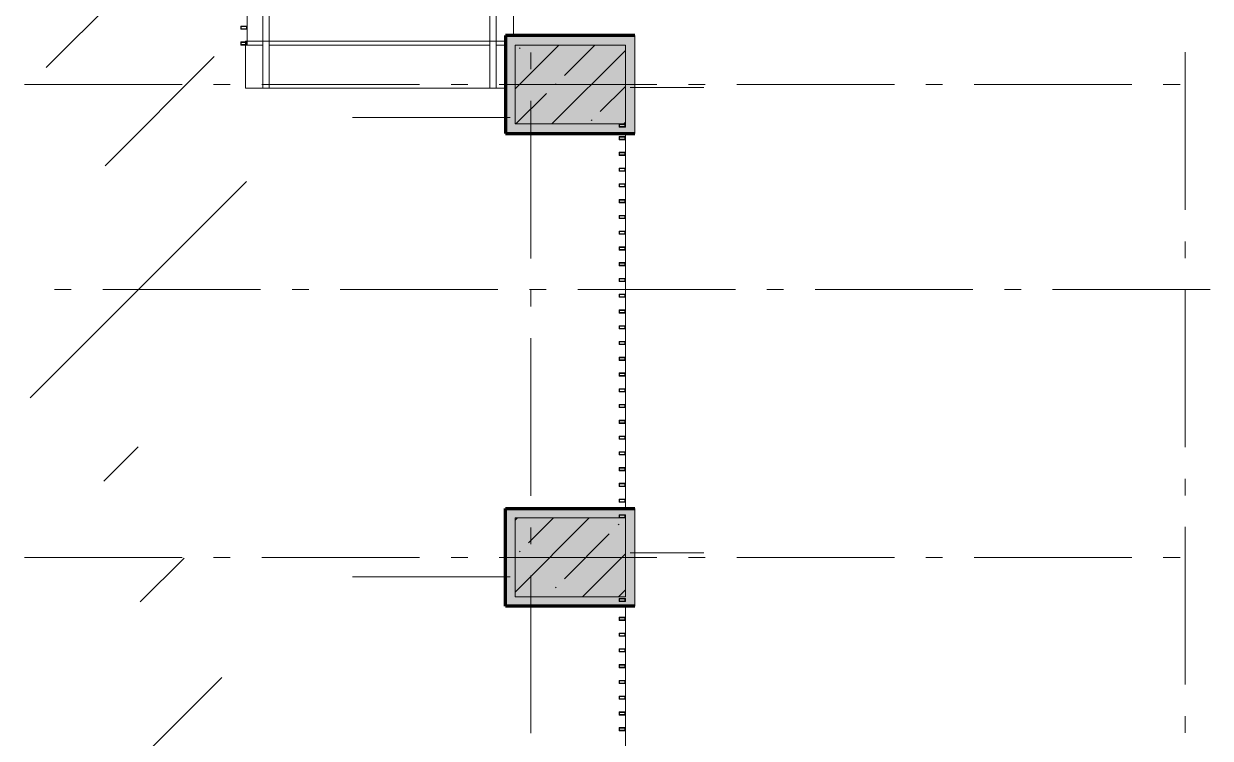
# Model space of a CAD drawing. Header units: millimetres. Extents: x -537608 to 253996, y -217170 to 186033.
# Drawn here: x -224392 to -216867, y 153573 to 158107 of the extents above; entities that cross this region are included whole.
import ezdxf

# ---------------------------------------------------------------- set-up
doc = ezdxf.new("R2010")
doc.units = ezdxf.units.MM
doc.layers.add('16) Лак 1.6м', color=160, linetype='Continuous', lineweight=90)
doc.layers.add('2) окраска коммуникации', color=152, linetype='Continuous', lineweight=30)
doc.layers.add('PDF _Геометрия', color=7, linetype='Continuous')
doc.layers.add('PDF _Сплошная заливка', color=7, linetype='Continuous', true_color=0xffffff)

msp = doc.modelspace()

# ---------------------------------------------------------------- hatches: boundary and pattern name
at = {"layer": '2) окраска коммуникации'}
h = msp.add_hatch(dxfattribs=at)
h.set_pattern_fill('ANSI31', color=5, scale=222)
h.set_pattern_definition([(45, (-258045.5, 58244.4), (-498.4042, 498.4042), [])])
edge = h.paths.add_edge_path()
edge.add_spline(control_points=[(-235816.1191, 159271.232), (-236159.4574, 159033.9082), (-238070.707, 158782.2879), (-238638.1634, 158432.2404), (-238105.9898, 157437.1958), (-235754.1232, 157437.1958), (-234964.4457, 157111.2328), (-232629.7463, 157197.0128), (-230260.7124, 156905.3617), (-229350.8658, 157179.8572), (-227823.0111, 157317.1047), (-227874.2427, 155408.2821), (-228097.4122, 152976.7837), (-227822.7426, 150724.7104), (-228269.0815, 149763.9784), (-227084.5653, 149112.0524), (-225299.2066, 148991.9613), (-224269.1925, 149077.7406), (-223393.6804, 150141.4089), (-223033.1746, 151942.7824), (-223033.1746, 154550.2232), (-224114.1503, 155620.6235), (-222534.7954, 157233.2822), (-223616.3097, 158108.2349), (-222328.7917, 159257.6825), (-224405.9872, 160750.2232), (-223221.471, 161659.5139), (-222637.7958, 162380.0636), (-222998.3466, 163910.6161), (-224371.6993, 165660.5215), (-222551.1261, 167750.2232), (-223117.6326, 168979.9453), (-222465.2915, 170352.4203), (-223735.6423, 171364.6211), (-222688.4609, 172325.3538), (-224215.7041, 173378.4158), (-222584.8491, 174510.7078), (-223546.1958, 175199.8757), (-221881.0047, 176020.4302), (-223048.3552, 176912.5392), (-223134.1899, 177993.3638), (-224026.8692, 177461.5296), (-225297.22, 177718.8682), (-226378.7358, 177221.3459), (-228541.766, 177135.5666), (-230052.4535, 177838.96), (-230103.9537, 176483.6406), (-230103.9537, 175397.7837), (-229211.2743, 175199.8757), (-230121.1209, 173498.5077), (-229039.6066, 172812.2698), (-230258.4573, 170776.7837), (-229761.2561, 169941.1373), (-230774.103, 168425.7837), (-229332.0829, 167750.2232), (-232123.453, 166650.2232), (-233452.141, 167750.2232), (-234104.4836, 166681.5095), (-235855.5078, 167750.2232), (-235443.0905, 165700.2452), (-235100.8307, 164170.835), (-235942.0098, 164546.6834), (-235461.3365, 162982.3976), (-236062.1774, 161973.2927), (-234156.6512, 161458.6141), (-236010.6772, 160206.231), (-235472.7808, 159508.5559), (-235816.1191, 159271.232)], knot_values=[0, 0, 0, 0, 1, 2, 3, 4, 5, 6, 7, 8, 9, 10, 11, 12, 13, 14, 15, 16, 17, 18, 19, 20, 21, 22, 23, 24, 25, 26, 27, 28, 29, 30, 31, 32, 33, 34, 35, 36, 37, 38, 39, 40, 41, 42, 43, 44, 45, 46, 47, 48, 49, 50, 51, 52, 53, 54, 55, 56, 57, 58, 59, 60, 61, 62, 63, 64, 65, 65, 65, 65], degree=3, periodic=0)
edge = h.paths.add_edge_path(flags=16)
edge.add_arc((-231889.6573, 159033.0748), 1468.0305, 125.00000005, 234.99999995, ccw=False)
edge.add_arc((-231607.6582, 161840.8916), 1959.6809, 125.00000005, 234.99999995, ccw=False)
edge.add_arc((-231767.132, 163405.6521), 965.4036, 67.59470151, 177.59470141, ccw=False)
edge.add_arc((-231443.7098, 163069.927), 1229.0586, -22.07713269, 87.92286721, ccw=False)
edge.add_arc((-231143.3293, 161410.3894), 1461.9881, -54.99999995, 54.99999995, ccw=False)
edge.add_arc((-231576.0596, 159327.8343), 1548.9823, -75.15767463, 34.84232527, ccw=False)
edge.add_arc((-231955.4787, 158374.0401), 947.5729, 215.00000005, 324.99999995, ccw=False)
edge = h.paths.add_edge_path(flags=16)
edge.add_arc((-225566.369, 153285.6185), 1536.9915, 125.00000005, 234.99999995, ccw=False)
edge.add_arc((-225538.421, 155843.592), 1585.7174, 125.00000005, 234.99999995, ccw=False)
edge.add_arc((-225137.7183, 159013.7421), 2284.3212, 125.00000005, 234.99999995, ccw=False)
edge.add_arc((-225658.2126, 162012.8119), 1376.867, 125.00000005, 234.99999995, ccw=False)
edge.add_arc((-225574.7307, 164105.3721), 1301.2124, 117.8493612, 227.8493611, ccw=False)
edge.add_arc((-225369.6285, 164519.2026), 1097.085, 27.81836399, 137.81836389, ccw=False)
edge.add_arc((-225613.8121, 163296.7221), 2117.3814, -54.99999995, 54.99999995, ccw=False)
edge.add_arc((-225663.381, 159757.0156), 2203.8023, -54.99999995, 54.99999995, ccw=False)
edge.add_arc((-225163.6815, 156860.1623), 1332.6027, -54.99999995, 54.99999995, ccw=False)
edge.add_arc((-225407.0732, 154329.3545), 1756.9432, -54.99999995, 54.99999995, ccw=False)
edge.add_arc((-225725.9779, 153175.5991), 1357.0078, 237.85706584, 347.85706574, ccw=False)
edge = h.paths.add_edge_path(flags=16)
edge.add_arc((-226395.9174, 168135.9149), 1371.9136, 125.00000005, 234.99999995, ccw=False)
edge.add_arc((-226384.8551, 170399.3253), 1391.2002, 125.00000005, 234.99999995, ccw=False)
edge.add_arc((-226325.4529, 172763.3694), 1494.7648, 125.00000005, 234.99999995, ccw=False)
edge.add_arc((-225896.8545, 175145.79), 1730.4953, 112.00238998, 222.00238988, ccw=False)
edge.add_arc((-226212.3841, 175253.0022), 1533.7869, -7.46862395, 102.53137595, ccw=False)
edge.add_arc((-225760.6269, 173526.9207), 1863.7748, -54.99999995, 54.99999995, ccw=False)
edge.add_arc((-225829.2376, 170375.5045), 1983.3939, -54.99999995, 54.99999995, ccw=False)
edge.add_arc((-225610.4468, 168098.6002), 1126.7789, -74.63234793, 35.36765197, ccw=False)
edge.add_arc((-226247.326, 167667.1454), 1142.021, 215.00000005, 324.99999995, ccw=False)
at = {"layer": 'PDF _Сплошная заливка', "true_color": 0xff7d7d, "transparency": 33554559}
for points in [[(-220576.1944, 157471.2539), (-220516.196, 157471.2539), (-220516.196, 158031.2543), (-220576.1944, 158031.2543), (-220576.1944, 157708.4448)], [(-220576.1944, 154971.2551), (-220576.1944, 155031.2557), (-221276.195, 155031.2557), (-221276.195, 154971.2551), (-220751.8927, 154971.2551)], [(-220576.1944, 154471.2553), (-220516.196, 154471.2553), (-220516.196, 155031.2557), (-220576.1944, 155031.2557), (-220576.1944, 154876.6478)]]:
    msp.add_hatch(color=11, dxfattribs=at).paths.add_polyline_path(points)
at = {"layer": 'PDF _Сплошная заливка', "transparency": 33554559}
for points in [[(-221276.195, 157471.2539), (-220576.1944, 157471.2539), (-220576.1944, 157971.2537), (-221276.195, 157971.2537), (-221276.195, 157708.4448)], [(-220576.1944, 154471.2553), (-220576.1944, 154971.2551), (-221276.195, 154971.2551), (-221276.195, 154471.2553), (-220751.8927, 154471.2553)]]:
    msp.add_hatch(color=256, dxfattribs=at).paths.add_polyline_path(points)

# ---------------------------------------------------------------- linework, layer by layer
at = {"layer": '16) Лак 1.6м'}
for p, q in [((-220516.196, 158031.2543), (-221336.1957, 158031.2543)), ((-221336.1957, 158031.2543), (-221336.1957, 157411.2532)), ((-221336.1957, 157411.2532), (-220516.196, 157411.2532)), ((-221336.1957, 154411.2546), (-221336.1957, 155031.2557)), ((-221336.1957, 155031.2557), (-220516.196, 155031.2557)), ((-220516.196, 154411.2546), (-221336.1957, 154411.2546))]:
    msp.add_line(p, q, dxfattribs=at)
at = {"layer": 'PDF _Геометрия', "color": 9, "lineweight": 9, "true_color": 0xc0c0c0}
for p, q in [((-222976.1951, 157971.2537), (-222976.1951, 166571.2523)), ((-222875.7942, 157971.2537), (-222976.1951, 157971.2537)), ((-221436.5943, 157971.2537), (-222835.7945, 157971.2537)), ((-221336.1957, 157971.2537), (-221396.5946, 157971.2537)), ((-220576.1944, 155031.2557), (-220576.1944, 157411.2532)), ((-220576.1944, 149080.9098), (-220576.1944, 154411.2546))]:
    msp.add_line(p, q, dxfattribs=at)
at = {"layer": 'PDF _Геометрия', "lineweight": 9}
for p, q in [((-222875.7942, 157996.9234), (-222875.7942, 161296.9231)), ((-222875.7942, 161296.9231), (-222875.7942, 157996.9234)), ((-222835.7945, 161296.9231), (-222835.7945, 157996.9234)), ((-222835.7945, 157996.9234), (-222835.7945, 161296.9231)), ((-221436.5943, 157996.9234), (-221436.5943, 161296.9231)), ((-221436.5943, 161296.9231), (-221436.5943, 157996.9234)), ((-221396.5946, 161296.9231), (-221396.5946, 157996.9234)), ((-221396.5946, 157996.9234), (-221396.5946, 161296.9231)), ((-223016.1948, 158071.254), (-223016.1948, 158091.255)), ((-223013.1957, 158088.2538), (-223013.1957, 158074.2531)), ((-222979.1942, 158074.2531), (-222979.1942, 158088.2538)), ((-222976.1951, 158091.255), (-222976.1951, 158071.254)), ((-221276.195, 158031.2543), (-221336.1957, 158031.2543)), ((-221336.1957, 158031.2543), (-221336.1957, 157411.2532)), ((-220576.1944, 158031.2543), (-221276.195, 158031.2543)), ((-220516.196, 158031.2543), (-220576.1944, 158031.2543)), ((-220516.196, 157471.2539), (-220516.196, 158031.2543)), ((-223016.1948, 157971.2537), (-223016.1948, 157991.2546)), ((-223013.1957, 157988.2534), (-223013.1957, 157974.2549)), ((-222979.1942, 157974.2549), (-222979.1942, 157988.2534)), ((-222976.1951, 157991.2546), (-222976.1951, 157971.2537)), ((-222835.7945, 157996.9234), (-222875.7942, 157996.9234)), ((-222875.7942, 157996.9234), (-222875.7942, 157696.9243)), ((-222875.7942, 157696.9243), (-222875.7942, 157996.9234)), ((-222835.7945, 157696.9243), (-222835.7945, 157996.9234)), ((-222835.7945, 157996.9234), (-222835.7945, 157696.9243)), ((-221396.5946, 157996.9234), (-221436.5943, 157996.9234)), ((-221436.5943, 157996.9234), (-221436.5943, 157696.9243)), ((-221436.5943, 157696.9243), (-221436.5943, 157996.9234)), ((-221396.5946, 157696.9243), (-221396.5946, 157996.9234)), ((-221396.5946, 157996.9234), (-221396.5946, 157696.9243)), ((-221276.195, 157693.6045), (-220998.5436, 157971.2537)), ((-221276.195, 157971.2537), (-221276.195, 157471.2539)), ((-220576.1944, 157971.2537), (-221276.195, 157971.2537)), ((-221248.7835, 157949.1148), (-221244.0406, 157953.8556)), ((-220963.6593, 157778.039), (-220770.4468, 157971.2537)), ((-220576.1944, 157471.2539), (-220576.1944, 157971.2537)), ((-221042.3476, 157471.2539), (-220576.1944, 157937.4071)), ((-222875.7942, 157696.9243), (-222835.7945, 157696.9243)), ((-222835.7945, 157696.9243), (-222875.7942, 157696.9243)), ((-221436.5943, 157696.9243), (-221396.5946, 157696.9243)), ((-221396.5946, 157696.9243), (-221436.5943, 157696.9243)), ((-221270.4466, 157471.2539), (-221077.7099, 157663.9906)), ((-221020.6846, 157721.0158), (-221015.9438, 157725.7567)), ((-220735.5625, 157549.9422), (-220576.1944, 157709.3081)), ((-220546.1951, 157702.5457), (-220080.0463, 157702.5457)), ((-221306.1942, 157510.7757), (-222306.1959, 157510.7757)), ((-221276.195, 157471.2539), (-220576.1944, 157471.2539)), ((-220792.5857, 157492.9169), (-220787.8448, 157497.6577)), ((-220586.1497, 157471.2539), (-220576.1944, 157481.2091)), ((-220516.196, 157411.2532), (-220516.196, 157471.2539)), ((-221336.1957, 157411.2532), (-221276.195, 157411.2532)), ((-221276.195, 157411.2532), (-220516.196, 157411.2532)), ((-220616.1942, 157370.9069), (-220616.1942, 157390.9057)), ((-220613.1951, 157387.9066), (-220613.1951, 157373.906)), ((-220579.1957, 157373.906), (-220579.1957, 157387.9066)), ((-220576.1944, 157390.9057), (-220576.1944, 157370.9069)), ((-220616.1942, 157270.9065), (-220616.1942, 157290.9075)), ((-220613.1951, 157287.9062), (-220613.1951, 157273.9077)), ((-220579.1957, 157273.9077), (-220579.1957, 157287.9062)), ((-220576.1944, 157290.9075), (-220576.1944, 157270.9065)), ((-220616.1942, 157170.9061), (-220616.1942, 157190.907)), ((-220613.1951, 157187.9058), (-220613.1951, 157173.9074)), ((-220579.1957, 157173.9074), (-220579.1957, 157187.9058)), ((-220576.1944, 157190.907), (-220576.1944, 157170.9061)), ((-220616.1942, 157070.9058), (-220616.1942, 157090.9067)), ((-220613.1951, 157087.9076), (-220613.1951, 157073.9069)), ((-220579.1957, 157073.9069), (-220579.1957, 157087.9076)), ((-220576.1944, 157090.9067), (-220576.1944, 157070.9058)), ((-220616.1942, 156970.9075), (-220616.1942, 156990.9063)), ((-220613.1951, 156987.9072), (-220613.1951, 156973.9066)), ((-220579.1957, 156973.9066), (-220579.1957, 156987.9072)), ((-220576.1944, 156990.9063), (-220576.1944, 156970.9075)), ((-220616.1942, 156870.9071), (-220616.1942, 156890.9059)), ((-220613.1951, 156887.9068), (-220613.1951, 156873.9062)), ((-220579.1957, 156873.9062), (-220579.1957, 156887.9068)), ((-220576.1944, 156890.9059), (-220576.1944, 156870.9071)), ((-220616.1942, 156770.9068), (-220616.1942, 156790.9077)), ((-220613.1951, 156787.9064), (-220613.1951, 156773.9058)), ((-220579.1957, 156773.9058), (-220579.1957, 156787.9064)), ((-220576.1944, 156790.9077), (-220576.1944, 156770.9068)), ((-220616.1942, 156670.9063), (-220616.1942, 156690.9072)), ((-220613.1951, 156687.9061), (-220613.1951, 156673.9076)), ((-220579.1957, 156673.9076), (-220579.1957, 156687.9061)), ((-220576.1944, 156690.9072), (-220576.1944, 156670.9063)), ((-220616.1942, 156570.906), (-220616.1942, 156590.9069)), ((-220613.1951, 156587.9078), (-220613.1951, 156573.9072)), ((-220579.1957, 156573.9072), (-220579.1957, 156587.9078)), ((-220576.1944, 156590.9069), (-220576.1944, 156570.906)), ((-220616.1942, 156470.9077), (-220616.1942, 156490.9065)), ((-220613.1951, 156487.9075), (-220613.1951, 156473.9068)), ((-220579.1957, 156473.9068), (-220579.1957, 156487.9075)), ((-220576.1944, 156490.9065), (-220576.1944, 156470.9077)), ((-220616.1942, 156370.9073), (-220616.1942, 156390.9061)), ((-220613.1951, 156387.9071), (-220613.1951, 156373.9064)), ((-220579.1957, 156373.9064), (-220579.1957, 156387.9071)), ((-220576.1944, 156390.9061), (-220576.1944, 156370.9073)), ((-220616.1942, 156270.907), (-220616.1942, 156290.9079)), ((-220613.1951, 156287.9067), (-220613.1951, 156273.906)), ((-220579.1957, 156273.906), (-220579.1957, 156287.9067)), ((-220576.1944, 156290.9079), (-220576.1944, 156270.907)), ((-220616.1942, 156170.9065), (-220616.1942, 156190.9075)), ((-220613.1951, 156187.9063), (-220613.1951, 156173.9078)), ((-220579.1957, 156173.9078), (-220579.1957, 156187.9063)), ((-220576.1944, 156190.9075), (-220576.1944, 156170.9065)), ((-220616.1942, 156070.9062), (-220616.1942, 156090.9071)), ((-220613.1951, 156087.9059), (-220613.1951, 156073.9074)), ((-220579.1957, 156073.9074), (-220579.1957, 156087.9059)), ((-220576.1944, 156090.9071), (-220576.1944, 156070.9062)), ((-220616.1942, 155970.908), (-220616.1942, 155990.9068)), ((-220613.1951, 155987.9077), (-220613.1951, 155973.907)), ((-220579.1957, 155973.907), (-220579.1957, 155987.9077)), ((-220576.1944, 155990.9068), (-220576.1944, 155970.908)), ((-220616.1942, 155870.9075), (-220616.1942, 155890.9063)), ((-220613.1951, 155887.9073), (-220613.1951, 155873.9066)), ((-220579.1957, 155873.9066), (-220579.1957, 155887.9073)), ((-220576.1944, 155890.9063), (-220576.1944, 155870.9075)), ((-220616.1942, 155770.9072), (-220616.1942, 155790.906)), ((-220613.1951, 155787.9069), (-220613.1951, 155773.9063)), ((-220579.1957, 155773.9063), (-220579.1957, 155787.9069)), ((-220576.1944, 155790.906), (-220576.1944, 155770.9072)), ((-220616.1942, 155670.9068), (-220616.1942, 155690.9078)), ((-220613.1951, 155687.9065), (-220613.1951, 155673.908)), ((-220579.1957, 155673.908), (-220579.1957, 155687.9065)), ((-220576.1944, 155690.9078), (-220576.1944, 155670.9068)), ((-220616.1942, 155570.9064), (-220616.1942, 155590.9073)), ((-220613.1951, 155587.9061), (-220613.1951, 155573.9077)), ((-220579.1957, 155573.9077), (-220579.1957, 155587.9061)), ((-220576.1944, 155590.9073), (-220576.1944, 155570.9064)), ((-220616.1942, 155470.9061), (-220616.1942, 155490.907)), ((-220613.1951, 155487.9079), (-220613.1951, 155473.9072)), ((-220579.1957, 155473.9072), (-220579.1957, 155487.9079)), ((-220576.1944, 155490.907), (-220576.1944, 155470.9061)), ((-220616.1942, 155370.9078), (-220616.1942, 155390.9066)), ((-220613.1951, 155387.9075), (-220613.1951, 155373.9069)), ((-220579.1957, 155373.9069), (-220579.1957, 155387.9075)), ((-220576.1944, 155390.9066), (-220576.1944, 155370.9078)), ((-220616.1942, 155270.9074), (-220616.1942, 155290.9062)), ((-220613.1951, 155287.9071), (-220613.1951, 155273.9065)), ((-220579.1957, 155273.9065), (-220579.1957, 155287.9071)), ((-220576.1944, 155290.9062), (-220576.1944, 155270.9074)), ((-220616.1942, 155170.907), (-220616.1942, 155190.908)), ((-220613.1951, 155187.9067), (-220613.1951, 155173.9061)), ((-220579.1957, 155173.9061), (-220579.1957, 155187.9067)), ((-220576.1944, 155190.908), (-220576.1944, 155170.907)), ((-221276.195, 155031.2557), (-221336.1957, 155031.2557)), ((-221336.1957, 155031.2557), (-221336.1957, 154411.2546)), ((-220576.1944, 155031.2557), (-221276.195, 155031.2557)), ((-220616.1942, 155070.9066), (-220616.1942, 155090.9076)), ((-220613.1951, 155087.9064), (-220613.1951, 155073.9079)), ((-220579.1957, 155073.9079), (-220579.1957, 155087.9064)), ((-220576.1944, 155090.9076), (-220576.1944, 155070.9066)), ((-220516.196, 155031.2557), (-220576.1944, 155031.2557)), ((-220516.196, 154471.2553), (-220516.196, 155031.2557)), ((-221276.195, 154956.4212), (-221261.3633, 154971.2551)), ((-221276.195, 154500.2254), (-220805.1654, 154971.2551)), ((-221276.195, 154971.2551), (-221276.195, 154471.2553)), ((-220576.1944, 154971.2551), (-221276.195, 154971.2551)), ((-221191.7583, 154812.7589), (-221033.2643, 154971.2551)), ((-220576.1944, 154471.2553), (-220576.1944, 154971.2551)), ((-220963.6593, 154584.6621), (-220678.5372, 154869.7842)), ((-220621.512, 154926.8095), (-220616.7711, 154931.5502)), ((-221248.7835, 154755.7358), (-221244.0406, 154760.4766)), ((-220848.9694, 154471.2553), (-220576.1944, 154744.028)), ((-220546.1951, 154748.941), (-220080.0463, 154748.941)), ((-221306.1942, 154598.4711), (-222306.1959, 154598.4711)), ((-221020.6846, 154527.6368), (-221015.9438, 154532.3776)), ((-220620.8704, 154471.2553), (-220576.1944, 154515.9291)), ((-221276.195, 154471.2553), (-220576.1944, 154471.2553)), ((-220516.196, 154411.2546), (-220516.196, 154471.2553)), ((-221336.1957, 154411.2546), (-221276.195, 154411.2546)), ((-221276.195, 154411.2546), (-220516.196, 154411.2546)), ((-220616.1942, 154320.9081), (-220616.1942, 154340.9069)), ((-220576.1944, 154340.9069), (-220576.1944, 154320.9081)), ((-220613.1951, 154337.9078), (-220613.1951, 154323.9071)), ((-220579.1957, 154323.9071), (-220579.1957, 154337.9078)), ((-220616.1942, 154220.9077), (-220616.1942, 154240.9065)), ((-220613.1951, 154237.9074), (-220613.1951, 154223.9067)), ((-220579.1957, 154223.9067), (-220579.1957, 154237.9074)), ((-220576.1944, 154240.9065), (-220576.1944, 154220.9077)), ((-220616.1942, 154120.9073), (-220616.1942, 154140.9082)), ((-220613.1951, 154137.907), (-220613.1951, 154123.9064)), ((-220579.1957, 154123.9064), (-220579.1957, 154137.907)), ((-220576.1944, 154140.9082), (-220576.1944, 154120.9073)), ((-220616.1942, 154020.9069), (-220616.1942, 154040.9079)), ((-220576.1944, 154040.9079), (-220576.1944, 154020.9069)), ((-220613.1951, 154037.9066), (-220613.1951, 154023.9081)), ((-220579.1957, 154023.9081), (-220579.1957, 154037.9066)), ((-220616.1942, 153920.9065), (-220616.1942, 153940.9074)), ((-220613.1951, 153937.9084), (-220613.1951, 153923.9077)), ((-220579.1957, 153923.9077), (-220579.1957, 153937.9084)), ((-220576.1944, 153940.9074), (-220576.1944, 153920.9065)), ((-220616.1942, 153820.9083), (-220616.1942, 153840.9071)), ((-220613.1951, 153837.908), (-220613.1951, 153823.9074)), ((-220579.1957, 153823.9074), (-220579.1957, 153837.908)), ((-220576.1944, 153840.9071), (-220576.1944, 153820.9083)), ((-220616.1942, 153720.9079), (-220616.1942, 153740.9067)), ((-220576.1944, 153740.9067), (-220576.1944, 153720.9079)), ((-220613.1951, 153737.9076), (-220613.1951, 153723.9069)), ((-220579.1957, 153723.9069), (-220579.1957, 153737.9076)), ((-220616.1942, 153620.9075), (-220616.1942, 153640.9084)), ((-220613.1951, 153637.9073), (-220613.1951, 153623.9066)), ((-220579.1957, 153623.9066), (-220579.1957, 153637.9073)), ((-220576.1944, 153640.9084), (-220576.1944, 153620.9075))]:
    msp.add_line(p, q, dxfattribs=at)
at = {"layer": 'PDF _Геометрия', "color": 253, "lineweight": 9, "true_color": 0xaaaaaa}
for p, q in [((-221286.1954, 158031.2543), (-221286.1954, 158296.9245)), ((-222986.1955, 157996.9234), (-222875.7942, 157996.9234)), ((-222875.7942, 157996.9234), (-222986.1955, 157996.9234)), ((-222986.1955, 157996.9234), (-222986.1955, 157990.443)), ((-222986.1955, 157988.2534), (-222986.1955, 157974.2549)), ((-222986.1955, 157696.9243), (-222986.1955, 157972.0654)), ((-222835.7945, 157996.9234), (-221436.5943, 157996.9234)), ((-221436.5943, 157996.9234), (-222835.7945, 157996.9234)), ((-221396.5946, 157996.9234), (-221336.1957, 157996.9234)), ((-221336.1957, 157996.9234), (-221396.5946, 157996.9234)), ((-221176.1946, 157817.4983), (-221176.1946, 157923.3311)), ((-217026.1958, 156925.7945), (-217026.1958, 157925.7941)), ((-224388.2548, 157721.2549), (-223388.2553, 157721.2549)), ((-223188.2567, 157721.2549), (-223082.4218, 157721.2549)), ((-222875.7942, 157696.9243), (-222986.1955, 157696.9243)), ((-222882.4231, 157721.2549), (-221882.4236, 157721.2549)), ((-221436.5943, 157696.9243), (-222835.7945, 157696.9243)), ((-221682.4229, 157721.2549), (-221576.5901, 157721.2549)), ((-221336.1957, 157696.9243), (-221396.5946, 157696.9243)), ((-221376.5893, 157721.2549), (-220376.5898, 157721.2549)), ((-220176.5891, 157721.2549), (-220070.7563, 157721.2549)), ((-219870.7577, 157721.2549), (-218870.756, 157721.2549)), ((-218670.7574, 157721.2549), (-218564.9247, 157721.2549)), ((-218364.9239, 157721.2549), (-217364.9243, 157721.2549)), ((-217164.9236, 157721.2549), (-217059.0908, 157721.2549)), ((-221176.1946, 156617.4981), (-221176.1946, 157617.4975)), ((-217026.1958, 156619.961), (-217026.1958, 156725.7937)), ((-224090.4583, 156421.2542), (-224196.291, 156421.2542)), ((-222890.458, 156421.2542), (-223890.4576, 156421.2542)), ((-222584.6245, 156421.2542), (-222690.4572, 156421.2542)), ((-221384.6242, 156421.2542), (-222384.6259, 156421.2542)), ((-221078.7928, 156421.2542), (-221184.6256, 156421.2542)), ((-221176.1946, 156311.6645), (-221176.1946, 156417.4973)), ((-219878.7925, 156421.2542), (-220878.792, 156421.2542)), ((-219572.959, 156421.2542), (-219678.7917, 156421.2542)), ((-218372.9587, 156421.2542), (-219372.9582, 156421.2542)), ((-218067.1252, 156421.2542), (-218172.9601, 156421.2542)), ((-216867.1271, 156421.2542), (-217867.1265, 156421.2542)), ((-217026.1958, 155419.9607), (-217026.1958, 156419.9602)), ((-221176.1946, 155111.6642), (-221176.1946, 156111.6637)), ((-217026.1958, 155114.1272), (-217026.1958, 155219.9621)), ((-221176.1946, 154805.8307), (-221176.1946, 154911.6656)), ((-217026.1958, 153914.1291), (-217026.1958, 154914.1286)), ((-224388.2548, 154721.254), (-223388.2553, 154721.254)), ((-223188.2567, 154721.254), (-223082.4218, 154721.254)), ((-222882.4231, 154721.254), (-221882.4236, 154721.254)), ((-221682.4229, 154721.254), (-221576.5901, 154721.254)), ((-221376.5893, 154721.254), (-220376.5898, 154721.254)), ((-220176.5891, 154721.254), (-220070.7563, 154721.254)), ((-219870.7577, 154721.254), (-218870.756, 154721.254)), ((-218670.7574, 154721.254), (-218564.9247, 154721.254)), ((-218364.9239, 154721.254), (-217364.9243, 154721.254)), ((-217164.9236, 154721.254), (-217059.0908, 154721.254)), ((-221176.1946, 153605.8325), (-221176.1946, 154605.8321)), ((-217026.1958, 153608.2955), (-217026.1958, 153714.1283))]:
    msp.add_line(p, q, dxfattribs=at)
at = {"layer": 'PDF _Геометрия', "lineweight": 20}
for p, q in [((-223016.1948, 158091.255), (-223016.1948, 158071.254)), ((-222976.1951, 158091.255), (-223016.1948, 158091.255)), ((-223016.1948, 158071.254), (-222976.1951, 158071.254)), ((-223013.1957, 158074.2531), (-223013.1957, 158088.2538)), ((-223013.1957, 158088.2538), (-222979.1942, 158088.2538)), ((-222979.1942, 158074.2531), (-223013.1957, 158074.2531)), ((-222979.1942, 158088.2538), (-222979.1942, 158074.2531)), ((-222976.1951, 158071.254), (-222976.1951, 158091.255)), ((-223016.1948, 157991.2546), (-223016.1948, 157971.2537)), ((-222976.1951, 157991.2546), (-223016.1948, 157991.2546)), ((-223016.1948, 157971.2537), (-222976.1951, 157971.2537)), ((-223013.1957, 157974.2549), (-223013.1957, 157988.2534)), ((-223013.1957, 157988.2534), (-222979.1942, 157988.2534)), ((-222979.1942, 157974.2549), (-223013.1957, 157974.2549)), ((-222979.1942, 157988.2534), (-222979.1942, 157974.2549)), ((-222976.1951, 157971.2537), (-222976.1951, 157991.2546)), ((-220576.1944, 157470.9072), (-220616.1942, 157470.9072)), ((-220616.1942, 157470.9072), (-220616.1942, 157450.9063)), ((-220616.1942, 157450.9063), (-220576.1944, 157450.9063)), ((-220613.1951, 157453.9076), (-220613.1951, 157467.9061)), ((-220613.1951, 157467.9061), (-220579.1957, 157467.9061)), ((-220579.1957, 157453.9076), (-220613.1951, 157453.9076)), ((-220579.1957, 157467.9061), (-220579.1957, 157453.9076)), ((-220576.1944, 157450.9063), (-220576.1944, 157470.9072)), ((-220616.1942, 157390.9057), (-220616.1942, 157370.9069)), ((-220576.1944, 157390.9057), (-220616.1942, 157390.9057)), ((-220616.1942, 157370.9069), (-220576.1944, 157370.9069)), ((-220613.1951, 157373.906), (-220613.1951, 157387.9066)), ((-220613.1951, 157387.9066), (-220579.1957, 157387.9066)), ((-220579.1957, 157373.906), (-220613.1951, 157373.906)), ((-220579.1957, 157387.9066), (-220579.1957, 157373.906)), ((-220576.1944, 157370.9069), (-220576.1944, 157390.9057)), ((-220616.1942, 157290.9075), (-220616.1942, 157270.9065)), ((-220576.1944, 157290.9075), (-220616.1942, 157290.9075)), ((-220613.1951, 157273.9077), (-220613.1951, 157287.9062)), ((-220613.1951, 157287.9062), (-220579.1957, 157287.9062)), ((-220579.1957, 157287.9062), (-220579.1957, 157273.9077)), ((-220576.1944, 157270.9065), (-220576.1944, 157290.9075)), ((-220616.1942, 157270.9065), (-220576.1944, 157270.9065)), ((-220579.1957, 157273.9077), (-220613.1951, 157273.9077)), ((-220616.1942, 157190.907), (-220616.1942, 157170.9061)), ((-220576.1944, 157190.907), (-220616.1942, 157190.907)), ((-220616.1942, 157170.9061), (-220576.1944, 157170.9061)), ((-220613.1951, 157173.9074), (-220613.1951, 157187.9058)), ((-220613.1951, 157187.9058), (-220579.1957, 157187.9058)), ((-220579.1957, 157173.9074), (-220613.1951, 157173.9074)), ((-220579.1957, 157187.9058), (-220579.1957, 157173.9074)), ((-220576.1944, 157170.9061), (-220576.1944, 157190.907)), ((-220616.1942, 157090.9067), (-220616.1942, 157070.9058)), ((-220576.1944, 157090.9067), (-220616.1942, 157090.9067)), ((-220616.1942, 157070.9058), (-220576.1944, 157070.9058)), ((-220613.1951, 157073.9069), (-220613.1951, 157087.9076)), ((-220613.1951, 157087.9076), (-220579.1957, 157087.9076)), ((-220579.1957, 157073.9069), (-220613.1951, 157073.9069)), ((-220579.1957, 157087.9076), (-220579.1957, 157073.9069)), ((-220576.1944, 157070.9058), (-220576.1944, 157090.9067)), ((-220616.1942, 156990.9063), (-220616.1942, 156970.9075)), ((-220576.1944, 156990.9063), (-220616.1942, 156990.9063)), ((-220613.1951, 156973.9066), (-220613.1951, 156987.9072)), ((-220613.1951, 156987.9072), (-220579.1957, 156987.9072)), ((-220579.1957, 156987.9072), (-220579.1957, 156973.9066)), ((-220576.1944, 156970.9075), (-220576.1944, 156990.9063)), ((-220616.1942, 156970.9075), (-220576.1944, 156970.9075)), ((-220579.1957, 156973.9066), (-220613.1951, 156973.9066)), ((-220616.1942, 156890.9059), (-220616.1942, 156870.9071)), ((-220576.1944, 156890.9059), (-220616.1942, 156890.9059)), ((-220616.1942, 156870.9071), (-220576.1944, 156870.9071)), ((-220613.1951, 156873.9062), (-220613.1951, 156887.9068)), ((-220613.1951, 156887.9068), (-220579.1957, 156887.9068)), ((-220579.1957, 156873.9062), (-220613.1951, 156873.9062)), ((-220579.1957, 156887.9068), (-220579.1957, 156873.9062)), ((-220576.1944, 156870.9071), (-220576.1944, 156890.9059)), ((-220616.1942, 156790.9077), (-220616.1942, 156770.9068)), ((-220576.1944, 156790.9077), (-220616.1942, 156790.9077)), ((-220616.1942, 156770.9068), (-220576.1944, 156770.9068)), ((-220613.1951, 156773.9058), (-220613.1951, 156787.9064)), ((-220613.1951, 156787.9064), (-220579.1957, 156787.9064)), ((-220579.1957, 156773.9058), (-220613.1951, 156773.9058)), ((-220579.1957, 156787.9064), (-220579.1957, 156773.9058)), ((-220576.1944, 156770.9068), (-220576.1944, 156790.9077)), ((-220616.1942, 156690.9072), (-220616.1942, 156670.9063)), ((-220576.1944, 156690.9072), (-220616.1942, 156690.9072)), ((-220613.1951, 156673.9076), (-220613.1951, 156687.9061)), ((-220613.1951, 156687.9061), (-220579.1957, 156687.9061)), ((-220579.1957, 156673.9076), (-220613.1951, 156673.9076)), ((-220579.1957, 156687.9061), (-220579.1957, 156673.9076)), ((-220576.1944, 156670.9063), (-220576.1944, 156690.9072)), ((-220616.1942, 156670.9063), (-220576.1944, 156670.9063)), ((-220616.1942, 156590.9069), (-220616.1942, 156570.906)), ((-220576.1944, 156590.9069), (-220616.1942, 156590.9069)), ((-220616.1942, 156570.906), (-220576.1944, 156570.906)), ((-220613.1951, 156573.9072), (-220613.1951, 156587.9078)), ((-220613.1951, 156587.9078), (-220579.1957, 156587.9078)), ((-220579.1957, 156573.9072), (-220613.1951, 156573.9072)), ((-220579.1957, 156587.9078), (-220579.1957, 156573.9072)), ((-220576.1944, 156570.906), (-220576.1944, 156590.9069)), ((-220616.1942, 156490.9065), (-220616.1942, 156470.9077)), ((-220576.1944, 156490.9065), (-220616.1942, 156490.9065)), ((-220616.1942, 156470.9077), (-220576.1944, 156470.9077)), ((-220613.1951, 156473.9068), (-220613.1951, 156487.9075)), ((-220613.1951, 156487.9075), (-220579.1957, 156487.9075)), ((-220579.1957, 156473.9068), (-220613.1951, 156473.9068)), ((-220579.1957, 156487.9075), (-220579.1957, 156473.9068)), ((-220576.1944, 156470.9077), (-220576.1944, 156490.9065)), ((-220616.1942, 156390.9061), (-220616.1942, 156370.9073)), ((-220576.1944, 156390.9061), (-220616.1942, 156390.9061)), ((-220613.1951, 156373.9064), (-220613.1951, 156387.9071)), ((-220613.1951, 156387.9071), (-220579.1957, 156387.9071)), ((-220579.1957, 156373.9064), (-220613.1951, 156373.9064)), ((-220579.1957, 156387.9071), (-220579.1957, 156373.9064)), ((-220576.1944, 156370.9073), (-220576.1944, 156390.9061)), ((-220616.1942, 156370.9073), (-220576.1944, 156370.9073)), ((-220616.1942, 156290.9079), (-220616.1942, 156270.907)), ((-220576.1944, 156290.9079), (-220616.1942, 156290.9079)), ((-220616.1942, 156270.907), (-220576.1944, 156270.907)), ((-220613.1951, 156273.906), (-220613.1951, 156287.9067)), ((-220613.1951, 156287.9067), (-220579.1957, 156287.9067)), ((-220579.1957, 156273.906), (-220613.1951, 156273.906)), ((-220579.1957, 156287.9067), (-220579.1957, 156273.906)), ((-220576.1944, 156270.907), (-220576.1944, 156290.9079)), ((-220616.1942, 156190.9075), (-220616.1942, 156170.9065)), ((-220576.1944, 156190.9075), (-220616.1942, 156190.9075)), ((-220616.1942, 156170.9065), (-220576.1944, 156170.9065)), ((-220613.1951, 156173.9078), (-220613.1951, 156187.9063)), ((-220613.1951, 156187.9063), (-220579.1957, 156187.9063)), ((-220579.1957, 156173.9078), (-220613.1951, 156173.9078)), ((-220579.1957, 156187.9063), (-220579.1957, 156173.9078)), ((-220576.1944, 156170.9065), (-220576.1944, 156190.9075)), ((-220616.1942, 156090.9071), (-220616.1942, 156070.9062)), ((-220576.1944, 156090.9071), (-220616.1942, 156090.9071)), ((-220613.1951, 156073.9074), (-220613.1951, 156087.9059)), ((-220613.1951, 156087.9059), (-220579.1957, 156087.9059)), ((-220579.1957, 156073.9074), (-220613.1951, 156073.9074)), ((-220579.1957, 156087.9059), (-220579.1957, 156073.9074)), ((-220576.1944, 156070.9062), (-220576.1944, 156090.9071)), ((-220616.1942, 156070.9062), (-220576.1944, 156070.9062)), ((-220616.1942, 155990.9068), (-220616.1942, 155970.908)), ((-220576.1944, 155990.9068), (-220616.1942, 155990.9068)), ((-220616.1942, 155970.908), (-220576.1944, 155970.908)), ((-220613.1951, 155973.907), (-220613.1951, 155987.9077)), ((-220613.1951, 155987.9077), (-220579.1957, 155987.9077)), ((-220579.1957, 155973.907), (-220613.1951, 155973.907)), ((-220579.1957, 155987.9077), (-220579.1957, 155973.907)), ((-220576.1944, 155970.908), (-220576.1944, 155990.9068)), ((-220616.1942, 155890.9063), (-220616.1942, 155870.9075)), ((-220576.1944, 155890.9063), (-220616.1942, 155890.9063)), ((-220616.1942, 155870.9075), (-220576.1944, 155870.9075)), ((-220613.1951, 155873.9066), (-220613.1951, 155887.9073)), ((-220613.1951, 155887.9073), (-220579.1957, 155887.9073)), ((-220579.1957, 155873.9066), (-220613.1951, 155873.9066)), ((-220579.1957, 155887.9073), (-220579.1957, 155873.9066)), ((-220576.1944, 155870.9075), (-220576.1944, 155890.9063)), ((-220616.1942, 155790.906), (-220616.1942, 155770.9072)), ((-220576.1944, 155790.906), (-220616.1942, 155790.906)), ((-220616.1942, 155770.9072), (-220576.1944, 155770.9072)), ((-220613.1951, 155773.9063), (-220613.1951, 155787.9069)), ((-220613.1951, 155787.9069), (-220579.1957, 155787.9069)), ((-220579.1957, 155773.9063), (-220613.1951, 155773.9063)), ((-220579.1957, 155787.9069), (-220579.1957, 155773.9063)), ((-220576.1944, 155770.9072), (-220576.1944, 155790.906)), ((-220616.1942, 155690.9078), (-220616.1942, 155670.9068)), ((-220576.1944, 155690.9078), (-220616.1942, 155690.9078)), ((-220616.1942, 155670.9068), (-220576.1944, 155670.9068)), ((-220613.1951, 155673.908), (-220613.1951, 155687.9065)), ((-220613.1951, 155687.9065), (-220579.1957, 155687.9065)), ((-220579.1957, 155673.908), (-220613.1951, 155673.908)), ((-220579.1957, 155687.9065), (-220579.1957, 155673.908)), ((-220576.1944, 155670.9068), (-220576.1944, 155690.9078)), ((-220616.1942, 155590.9073), (-220616.1942, 155570.9064)), ((-220576.1944, 155590.9073), (-220616.1942, 155590.9073)), ((-220616.1942, 155570.9064), (-220576.1944, 155570.9064)), ((-220613.1951, 155573.9077), (-220613.1951, 155587.9061)), ((-220613.1951, 155587.9061), (-220579.1957, 155587.9061)), ((-220579.1957, 155573.9077), (-220613.1951, 155573.9077)), ((-220579.1957, 155587.9061), (-220579.1957, 155573.9077)), ((-220576.1944, 155570.9064), (-220576.1944, 155590.9073)), ((-220616.1942, 155490.907), (-220616.1942, 155470.9061)), ((-220576.1944, 155490.907), (-220616.1942, 155490.907)), ((-220616.1942, 155470.9061), (-220576.1944, 155470.9061)), ((-220613.1951, 155473.9072), (-220613.1951, 155487.9079)), ((-220613.1951, 155487.9079), (-220579.1957, 155487.9079)), ((-220579.1957, 155473.9072), (-220613.1951, 155473.9072)), ((-220579.1957, 155487.9079), (-220579.1957, 155473.9072)), ((-220576.1944, 155470.9061), (-220576.1944, 155490.907)), ((-220616.1942, 155390.9066), (-220616.1942, 155370.9078)), ((-220576.1944, 155390.9066), (-220616.1942, 155390.9066)), ((-220616.1942, 155370.9078), (-220576.1944, 155370.9078)), ((-220613.1951, 155373.9069), (-220613.1951, 155387.9075)), ((-220613.1951, 155387.9075), (-220579.1957, 155387.9075)), ((-220579.1957, 155373.9069), (-220613.1951, 155373.9069)), ((-220579.1957, 155387.9075), (-220579.1957, 155373.9069)), ((-220576.1944, 155370.9078), (-220576.1944, 155390.9066)), ((-220616.1942, 155290.9062), (-220616.1942, 155270.9074)), ((-220576.1944, 155290.9062), (-220616.1942, 155290.9062)), ((-220616.1942, 155270.9074), (-220576.1944, 155270.9074)), ((-220613.1951, 155273.9065), (-220613.1951, 155287.9071)), ((-220613.1951, 155287.9071), (-220579.1957, 155287.9071)), ((-220579.1957, 155273.9065), (-220613.1951, 155273.9065)), ((-220579.1957, 155287.9071), (-220579.1957, 155273.9065)), ((-220576.1944, 155270.9074), (-220576.1944, 155290.9062)), ((-220616.1942, 155190.908), (-220616.1942, 155170.907)), ((-220576.1944, 155190.908), (-220616.1942, 155190.908)), ((-220616.1942, 155170.907), (-220576.1944, 155170.907)), ((-220613.1951, 155173.9061), (-220613.1951, 155187.9067)), ((-220613.1951, 155187.9067), (-220579.1957, 155187.9067)), ((-220579.1957, 155173.9061), (-220613.1951, 155173.9061)), ((-220579.1957, 155187.9067), (-220579.1957, 155173.9061)), ((-220576.1944, 155170.907), (-220576.1944, 155190.908)), ((-220616.1942, 155090.9076), (-220616.1942, 155070.9066)), ((-220576.1944, 155090.9076), (-220616.1942, 155090.9076)), ((-220616.1942, 155070.9066), (-220576.1944, 155070.9066)), ((-220613.1951, 155073.9079), (-220613.1951, 155087.9064)), ((-220613.1951, 155087.9064), (-220579.1957, 155087.9064)), ((-220579.1957, 155073.9079), (-220613.1951, 155073.9079)), ((-220579.1957, 155087.9064), (-220579.1957, 155073.9079)), ((-220576.1944, 155070.9066), (-220576.1944, 155090.9076)), ((-220576.1944, 154990.9072), (-220616.1942, 154990.9072)), ((-220616.1942, 154990.9072), (-220616.1942, 154971.2551)), ((-220613.1951, 154973.9075), (-220613.1951, 154987.9081)), ((-220613.1951, 154987.9081), (-220579.1957, 154987.9081)), ((-220579.1957, 154973.9075), (-220613.1951, 154973.9075)), ((-220579.1957, 154987.9081), (-220579.1957, 154973.9075)), ((-220576.1944, 154971.2551), (-220576.1944, 154990.9072)), ((-220576.1944, 154460.9082), (-220616.1942, 154460.9082)), ((-220616.1942, 154460.9082), (-220616.1942, 154440.9072)), ((-220616.1942, 154440.9072), (-220576.1944, 154440.9072)), ((-220613.1951, 154443.9063), (-220613.1951, 154457.907)), ((-220613.1951, 154457.907), (-220579.1957, 154457.907)), ((-220579.1957, 154443.9063), (-220613.1951, 154443.9063)), ((-220579.1957, 154457.907), (-220579.1957, 154443.9063)), ((-220576.1944, 154440.9072), (-220576.1944, 154460.9082)), ((-220616.1942, 154340.9069), (-220616.1942, 154320.9081)), ((-220576.1944, 154340.9069), (-220616.1942, 154340.9069)), ((-220576.1944, 154320.9081), (-220576.1944, 154340.9069)), ((-220616.1942, 154320.9081), (-220576.1944, 154320.9081)), ((-220613.1951, 154323.9071), (-220613.1951, 154337.9078)), ((-220613.1951, 154337.9078), (-220579.1957, 154337.9078)), ((-220579.1957, 154323.9071), (-220613.1951, 154323.9071)), ((-220579.1957, 154337.9078), (-220579.1957, 154323.9071)), ((-220616.1942, 154240.9065), (-220616.1942, 154220.9077)), ((-220576.1944, 154240.9065), (-220616.1942, 154240.9065)), ((-220616.1942, 154220.9077), (-220576.1944, 154220.9077)), ((-220613.1951, 154223.9067), (-220613.1951, 154237.9074)), ((-220613.1951, 154237.9074), (-220579.1957, 154237.9074)), ((-220579.1957, 154223.9067), (-220613.1951, 154223.9067)), ((-220579.1957, 154237.9074), (-220579.1957, 154223.9067)), ((-220576.1944, 154220.9077), (-220576.1944, 154240.9065)), ((-220616.1942, 154140.9082), (-220616.1942, 154120.9073)), ((-220576.1944, 154140.9082), (-220616.1942, 154140.9082)), ((-220616.1942, 154120.9073), (-220576.1944, 154120.9073)), ((-220613.1951, 154123.9064), (-220613.1951, 154137.907)), ((-220613.1951, 154137.907), (-220579.1957, 154137.907)), ((-220579.1957, 154123.9064), (-220613.1951, 154123.9064)), ((-220579.1957, 154137.907), (-220579.1957, 154123.9064)), ((-220576.1944, 154120.9073), (-220576.1944, 154140.9082)), ((-220616.1942, 154040.9079), (-220616.1942, 154020.9069)), ((-220576.1944, 154040.9079), (-220616.1942, 154040.9079)), ((-220576.1944, 154020.9069), (-220576.1944, 154040.9079)), ((-220616.1942, 154020.9069), (-220576.1944, 154020.9069)), ((-220613.1951, 154023.9081), (-220613.1951, 154037.9066)), ((-220613.1951, 154037.9066), (-220579.1957, 154037.9066)), ((-220579.1957, 154023.9081), (-220613.1951, 154023.9081)), ((-220579.1957, 154037.9066), (-220579.1957, 154023.9081)), ((-220616.1942, 153940.9074), (-220616.1942, 153920.9065)), ((-220576.1944, 153940.9074), (-220616.1942, 153940.9074)), ((-220616.1942, 153920.9065), (-220576.1944, 153920.9065)), ((-220613.1951, 153923.9077), (-220613.1951, 153937.9084)), ((-220613.1951, 153937.9084), (-220579.1957, 153937.9084)), ((-220579.1957, 153923.9077), (-220613.1951, 153923.9077)), ((-220579.1957, 153937.9084), (-220579.1957, 153923.9077)), ((-220576.1944, 153920.9065), (-220576.1944, 153940.9074)), ((-220616.1942, 153840.9071), (-220616.1942, 153820.9083)), ((-220576.1944, 153840.9071), (-220616.1942, 153840.9071)), ((-220616.1942, 153820.9083), (-220576.1944, 153820.9083)), ((-220613.1951, 153823.9074), (-220613.1951, 153837.908)), ((-220613.1951, 153837.908), (-220579.1957, 153837.908)), ((-220579.1957, 153823.9074), (-220613.1951, 153823.9074)), ((-220579.1957, 153837.908), (-220579.1957, 153823.9074)), ((-220576.1944, 153820.9083), (-220576.1944, 153840.9071)), ((-220616.1942, 153740.9067), (-220616.1942, 153720.9079)), ((-220576.1944, 153740.9067), (-220616.1942, 153740.9067)), ((-220576.1944, 153720.9079), (-220576.1944, 153740.9067)), ((-220616.1942, 153720.9079), (-220576.1944, 153720.9079)), ((-220613.1951, 153723.9069), (-220613.1951, 153737.9076)), ((-220613.1951, 153737.9076), (-220579.1957, 153737.9076)), ((-220579.1957, 153723.9069), (-220613.1951, 153723.9069)), ((-220579.1957, 153737.9076), (-220579.1957, 153723.9069)), ((-220616.1942, 153640.9084), (-220616.1942, 153620.9075)), ((-220576.1944, 153640.9084), (-220616.1942, 153640.9084)), ((-220616.1942, 153620.9075), (-220576.1944, 153620.9075)), ((-220613.1951, 153623.9066), (-220613.1951, 153637.9073)), ((-220613.1951, 153637.9073), (-220579.1957, 153637.9073)), ((-220579.1957, 153623.9066), (-220613.1951, 153623.9066)), ((-220579.1957, 153637.9073), (-220579.1957, 153623.9066)), ((-220576.1944, 153620.9075), (-220576.1944, 153640.9084))]:
    msp.add_line(p, q, dxfattribs=at)
at = {"layer": 'PDF _Сплошная заливка', "color": 11, "lineweight": 35, "true_color": 0xff7d7d, "transparency": 33554559}
for points in [[(-221276.195, 157411.2532), (-221276.195, 158031.2543), (-221336.1957, 157411.2532), (-221336.1957, 158031.2543)], [(-220576.1944, 157971.2537), (-220576.1944, 158031.2543), (-221276.195, 157971.2537), (-221276.195, 158031.2543)], [(-221276.195, 157411.2532), (-220516.196, 157411.2532), (-221276.195, 157471.2539), (-220516.196, 157471.2539)], [(-221276.195, 154411.2546), (-221276.195, 155031.2557), (-221336.1957, 154411.2546), (-221336.1957, 155031.2557)], [(-221276.195, 154411.2546), (-220516.196, 154411.2546), (-221276.195, 154471.2553), (-220516.196, 154471.2553)]]:
    msp.add_solid(points, dxfattribs=at)

doc.saveas('drawing.dxf')
